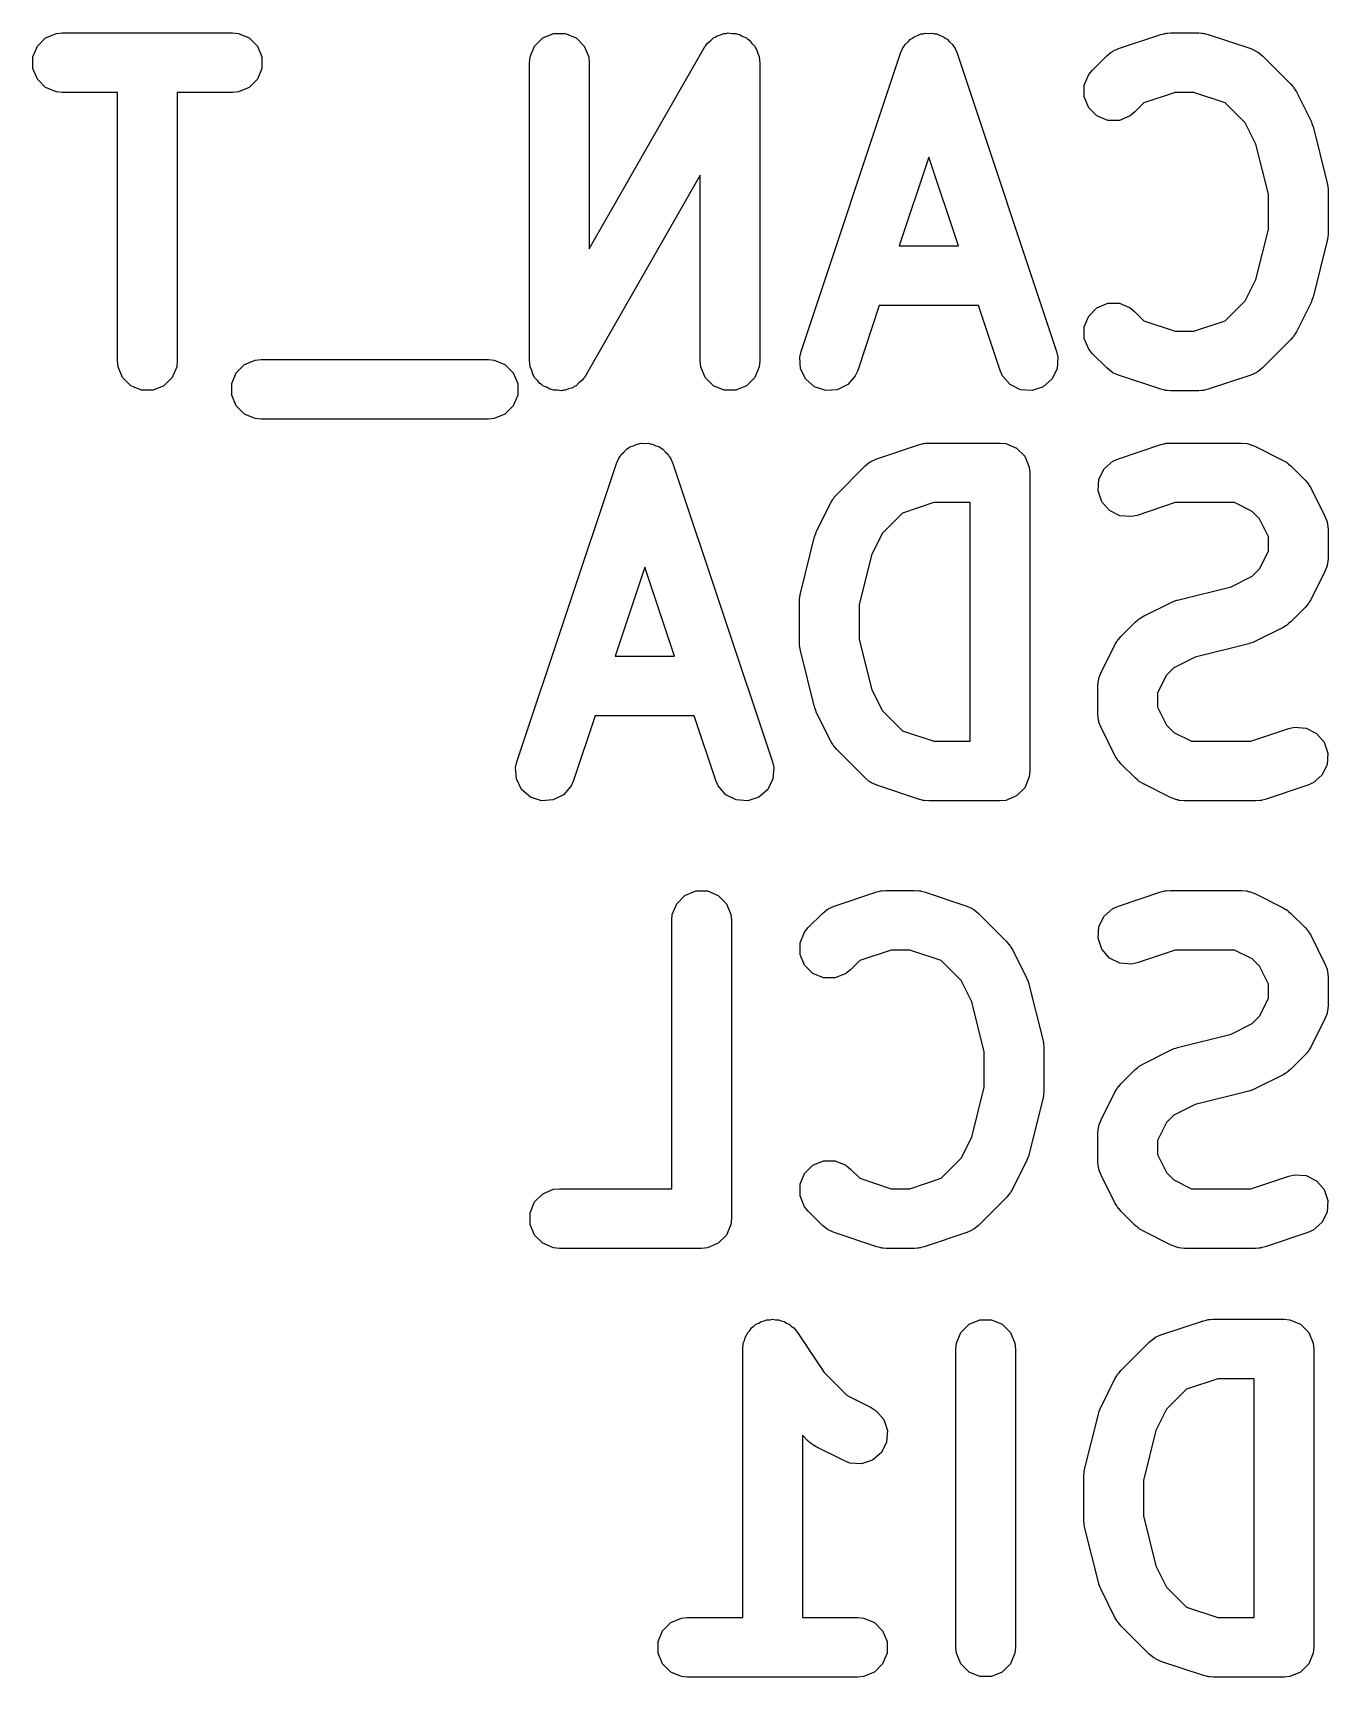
# Model space of a CAD drawing. Extents: x 89 to 178, y -115 to -57.
# Drawn here: x 155.847 to 159.32, y -93.492 to -89.082 of the extents above; entities that cross this region are included whole.
import ezdxf

# ---------------------------------------------------------------- set-up
doc = ezdxf.new("R2010")
doc.units = 0
doc.layers.add('BLACK', color=7, linetype='CONTINUOUS')

msp = doc.modelspace()

# ---------------------------------------------------------------- linework, layer by layer
at = {"layer": 'BLACK', "linetype": 'CONTINUOUS'}
for p, q in [((155.910081, -89.083312), (155.925688, -89.081775)), ((155.925688, -89.081775), (156.382831, -89.081775)), ((156.382831, -89.081775), (156.398438, -89.083312)), ((157.705655, -89.083312), (157.710576, -89.08197)), ((157.710576, -89.08197), (157.721131, -89.083312)), ((158.889218, -89.082552), (158.897116, -89.081775)), ((158.897116, -89.081775), (158.973307, -89.081775)), ((158.973307, -89.081775), (158.981204, -89.082552)), ((155.847225, -89.146168), (155.85917, -89.117329)), ((155.85917, -89.117329), (155.881242, -89.095257)), ((155.881242, -89.095257), (155.910081, -89.083312)), ((156.398438, -89.083312), (156.427277, -89.095257)), ((156.427277, -89.095257), (156.449349, -89.117329)), ((156.449349, -89.117329), (156.461294, -89.146168)), ((157.180558, -89.146168), (157.192503, -89.117329)), ((157.192503, -89.117329), (157.214575, -89.095257)), ((157.214575, -89.095257), (157.243414, -89.083312)), ((157.243414, -89.083312), (157.274628, -89.083312)), ((157.274628, -89.083312), (157.303467, -89.095257)), ((157.303467, -89.095257), (157.325539, -89.117329)), ((157.325539, -89.117329), (157.337484, -89.146168)), ((157.339021, -89.66053), (157.646705, -89.122084)), ((157.646705, -89.122084), (157.649037, -89.118797)), ((157.649037, -89.118797), (157.649646, -89.117329)), ((157.649646, -89.117329), (157.651141, -89.115833)), ((157.651141, -89.115833), (157.655782, -89.109296)), ((157.655782, -89.109296), (157.664191, -89.102783)), ((157.664191, -89.102783), (157.671718, -89.095257)), ((157.671718, -89.095257), (157.67643, -89.093305)), ((157.67643, -89.093305), (157.680462, -89.090183)), ((157.680462, -89.090183), (157.690727, -89.087383)), ((157.690727, -89.087383), (157.700557, -89.083312)), ((157.700557, -89.083312), (157.705655, -89.083312)), ((157.721131, -89.083312), (157.731771, -89.083312)), ((157.731771, -89.083312), (157.736483, -89.085263)), ((157.736483, -89.085263), (157.741542, -89.085907)), ((157.741542, -89.085907), (157.750778, -89.091184)), ((157.750778, -89.091184), (157.76061, -89.095257)), ((157.76061, -89.095257), (157.764216, -89.098863)), ((157.764216, -89.098863), (157.768643, -89.101393)), ((157.768643, -89.101393), (157.775155, -89.109802)), ((157.775155, -89.109802), (157.782682, -89.117329)), ((157.782682, -89.117329), (157.784633, -89.122041)), ((157.784633, -89.122041), (157.787756, -89.126073)), ((157.787756, -89.126073), (157.790555, -89.136338)), ((158.173602, -89.136477), (158.179996, -89.122157)), ((158.179996, -89.122157), (158.183739, -89.11784)), ((158.183739, -89.11784), (158.186297, -89.112726)), ((158.186297, -89.112726), (158.193875, -89.106153)), ((158.193875, -89.106153), (158.200448, -89.098575)), ((158.200448, -89.098575), (158.205562, -89.096017)), ((158.205562, -89.096017), (158.209879, -89.092274)), ((158.209879, -89.092274), (158.21939, -89.089103)), ((158.21939, -89.089103), (158.228367, -89.084615)), ((158.228367, -89.084615), (158.23407, -89.084209)), ((158.23407, -89.084209), (158.239491, -89.082403)), ((158.239491, -89.082403), (158.249497, -89.083113)), ((158.249497, -89.083113), (158.259503, -89.082403)), ((158.259503, -89.082403), (158.264923, -89.084209)), ((158.264923, -89.084209), (158.270627, -89.084615)), ((158.270627, -89.084615), (158.279603, -89.089103)), ((158.279603, -89.089103), (158.289115, -89.092274)), ((158.289115, -89.092274), (158.293432, -89.096018)), ((158.293432, -89.096018), (158.298546, -89.098575)), ((158.298546, -89.098575), (158.305116, -89.10615)), ((158.305116, -89.10615), (158.312697, -89.112725)), ((158.312697, -89.112725), (158.315255, -89.117841)), ((158.315255, -89.117841), (158.318998, -89.122157)), ((158.318998, -89.122157), (158.325392, -89.136477)), ((158.743213, -89.130369), (158.757533, -89.123975)), ((158.757533, -89.123975), (158.871818, -89.08588)), ((158.871818, -89.08588), (158.879557, -89.08412)), ((158.879557, -89.08412), (158.881509, -89.083312)), ((158.881509, -89.083312), (158.884337, -89.083033)), ((158.884337, -89.083033), (158.88711, -89.082403)), ((158.88711, -89.082403), (158.889218, -89.082552)), ((158.981204, -89.082552), (158.983313, -89.082403)), ((158.983313, -89.082403), (158.986085, -89.083033)), ((158.986085, -89.083033), (158.988914, -89.083312)), ((158.988914, -89.083312), (158.990865, -89.08412)), ((158.990865, -89.08412), (158.998605, -89.08588)), ((158.998605, -89.08588), (159.112891, -89.123975)), ((159.112891, -89.123975), (159.127211, -89.130369)), ((155.847225, -89.177382), (155.847225, -89.146168)), ((156.461294, -89.146168), (156.461294, -89.177382)), ((157.179021, -89.161775), (157.180558, -89.146168)), ((157.179021, -89.961775), (157.179021, -89.161775)), ((157.337484, -89.146168), (157.339021, -89.161775)), ((157.339021, -89.161775), (157.339021, -89.66053)), ((157.790555, -89.136338), (157.794627, -89.146168)), ((157.794627, -89.146168), (157.795412, -89.154147)), ((157.795412, -89.154147), (157.795969, -89.156187)), ((157.795969, -89.156187), (157.795768, -89.157761)), ((157.795768, -89.157761), (157.796164, -89.161775)), ((157.796164, -89.161775), (157.796164, -89.961775)), ((157.906936, -89.936477), (158.173602, -89.136477)), ((158.325392, -89.136477), (158.592059, -89.936477)), ((158.688167, -89.181396), (158.726263, -89.143301)), ((158.726263, -89.143301), (158.738386, -89.133352)), ((158.738386, -89.133352), (158.741041, -89.132251)), ((158.741041, -89.132251), (158.743213, -89.130369)), ((159.127211, -89.130369), (159.129381, -89.132251)), ((159.129381, -89.132251), (159.132039, -89.133352)), ((159.132039, -89.133352), (159.144162, -89.143301)), ((159.144162, -89.143301), (159.220352, -89.219492)), ((155.85917, -89.206221), (155.847225, -89.177382)), ((155.881242, -89.228293), (155.85917, -89.206221)), ((156.449349, -89.206221), (156.427277, -89.228293)), ((156.461294, -89.177382), (156.449349, -89.206221)), ((158.666272, -89.222357), (158.678218, -89.193518)), ((158.678218, -89.193518), (158.688167, -89.181396)), ((155.910081, -89.240238), (155.881242, -89.228293)), ((155.925688, -89.241775), (155.910081, -89.240238)), ((156.07426, -89.241775), (155.925688, -89.241775)), ((156.07426, -89.961775), (156.07426, -89.241775)), ((156.382831, -89.241775), (156.23426, -89.241775)), ((156.23426, -89.241775), (156.23426, -89.961775)), ((156.398438, -89.240238), (156.382831, -89.241775)), ((156.427277, -89.228293), (156.398438, -89.240238)), ((158.666271, -89.253571), (158.666272, -89.222357)), ((158.678217, -89.28241), (158.666271, -89.253571)), ((158.910099, -89.241775), (158.826044, -89.269793)), ((158.960324, -89.241775), (158.910099, -89.241775)), ((159.044377, -89.269792), (158.960324, -89.241775)), ((159.220352, -89.219492), (159.225387, -89.225626)), ((159.225387, -89.225626), (159.226983, -89.227011)), ((159.226983, -89.227011), (159.228496, -89.229414)), ((159.228496, -89.229414), (159.230301, -89.231614)), ((159.230301, -89.231614), (159.23111, -89.233568)), ((159.23111, -89.233568), (159.235337, -89.240283)), ((159.235337, -89.240283), (159.273432, -89.316474)), ((158.700288, -89.304482), (158.678217, -89.28241)), ((158.801303, -89.294534), (158.78918, -89.304483)), ((158.826044, -89.269793), (158.801303, -89.294534)), ((159.098034, -89.323449), (159.044377, -89.269792)), ((158.729127, -89.316428), (158.700288, -89.304482)), ((158.760341, -89.316429), (158.729127, -89.316428)), ((158.78918, -89.304483), (158.760341, -89.316429)), ((159.126397, -89.380173), (159.098034, -89.323449)), ((159.273432, -89.316474), (159.273868, -89.317615)), ((159.273868, -89.317615), (159.274213, -89.31808)), ((159.274213, -89.31808), (159.276552, -89.324628)), ((159.276552, -89.324628), (159.279037, -89.331121)), ((159.279037, -89.331121), (159.279077, -89.331697)), ((159.279077, -89.331697), (159.279489, -89.332848)), ((159.279489, -89.332848), (159.317585, -89.485229)), ((159.159974, -89.514479), (159.126397, -89.380173)), ((158.249497, -89.414758), (158.170016, -89.653203)), ((158.328979, -89.653203), (158.249497, -89.414758)), ((157.636164, -89.463019), (157.32848, -90.001466)), ((157.636164, -89.961775), (157.636164, -89.463019)), ((159.159974, -89.60907), (159.159974, -89.514479)), ((159.317585, -89.485229), (159.317985, -89.487934)), ((159.317985, -89.487934), (159.318437, -89.489025)), ((159.318437, -89.489025), (159.319015, -89.494898)), ((159.319015, -89.494898), (159.31988, -89.500743)), ((159.31988, -89.500743), (159.319706, -89.501911)), ((159.319706, -89.501911), (159.319974, -89.504632)), ((159.319974, -89.504632), (159.319974, -89.618918)), ((159.126397, -89.743375), (159.159974, -89.60907)), ((158.170016, -89.653203), (158.328979, -89.653203)), ((159.317585, -89.638321), (159.279489, -89.790702)), ((159.317985, -89.635615), (159.317585, -89.638321)), ((159.318437, -89.634525), (159.317985, -89.635615)), ((159.319015, -89.628651), (159.318437, -89.634525)), ((159.31988, -89.622807), (159.319015, -89.628651)), ((159.319974, -89.618918), (159.319706, -89.621638)), ((159.319706, -89.621638), (159.31988, -89.622807)), ((159.098034, -89.8001), (159.126397, -89.743375)), ((158.116683, -89.813203), (158.058726, -89.987073)), ((158.382312, -89.813203), (158.116683, -89.813203)), ((158.440269, -89.987073), (158.382312, -89.813203)), ((158.678217, -89.841138), (158.700289, -89.819066)), ((158.700289, -89.819066), (158.729128, -89.807121)), ((158.729128, -89.807121), (158.760342, -89.807121)), ((158.760342, -89.807121), (158.789181, -89.819066)), ((158.789181, -89.819066), (158.801304, -89.829015)), ((158.801304, -89.829015), (158.826045, -89.853757)), ((159.044378, -89.853757), (159.098034, -89.8001)), ((159.273432, -89.807076), (159.235337, -89.883266)), ((159.273868, -89.805934), (159.273432, -89.807076)), ((159.274213, -89.80547), (159.273868, -89.805934)), ((159.276552, -89.798921), (159.274213, -89.80547)), ((159.279037, -89.792429), (159.276552, -89.798921)), ((159.279077, -89.791852), (159.279037, -89.792429)), ((159.279489, -89.790702), (159.279077, -89.791852)), ((158.666272, -89.869977), (158.678217, -89.841138)), ((158.666272, -89.901191), (158.666272, -89.869977)), ((158.826045, -89.853757), (158.910099, -89.881775)), ((158.960324, -89.881775), (159.044378, -89.853757)), ((158.678217, -89.93003), (158.666272, -89.901191)), ((158.910099, -89.881775), (158.960324, -89.881775)), ((159.220352, -89.904057), (159.144162, -89.980248)), ((159.225385, -89.897923), (159.220352, -89.904057)), ((159.226983, -89.896538), (159.225385, -89.897923)), ((159.228498, -89.89413), (159.226983, -89.896538)), ((159.230301, -89.891934), (159.228498, -89.89413)), ((159.231109, -89.889982), (159.230301, -89.891934)), ((159.235337, -89.883266), (159.231109, -89.889982)), ((156.075797, -89.977382), (156.07426, -89.961775)), ((156.23426, -89.961775), (156.232723, -89.977382)), ((156.414576, -89.971447), (156.443415, -89.959502)), ((156.443415, -89.959502), (156.459022, -89.957965)), ((156.459022, -89.957965), (157.068546, -89.957965)), ((157.068546, -89.957965), (157.084153, -89.959502)), ((157.084153, -89.959502), (157.112992, -89.971447)), ((157.179416, -89.965788), (157.179021, -89.961775)), ((157.637701, -89.977382), (157.636164, -89.961775)), ((157.796164, -89.961775), (157.794627, -89.977382)), ((157.903459, -89.951769), (157.906936, -89.936477)), ((157.905671, -89.982905), (157.903459, -89.951769)), ((158.592059, -89.936477), (158.595536, -89.951769)), ((158.595536, -89.951769), (158.593324, -89.982905)), ((158.688166, -89.942153), (158.678217, -89.93003)), ((158.726263, -89.980249), (158.688166, -89.942153)), ((156.087742, -90.006221), (156.075797, -89.977382)), ((156.109814, -90.028293), (156.087742, -90.006221)), ((156.220778, -90.006221), (156.198706, -90.028293)), ((156.232723, -89.977382), (156.220778, -90.006221)), ((156.380559, -90.022358), (156.392504, -89.993519)), ((156.392504, -89.993519), (156.414576, -89.971447)), ((157.112992, -89.971447), (157.135064, -89.993519)), ((157.135064, -89.993519), (157.147009, -90.022358)), ((157.179216, -89.967363), (157.179416, -89.965788)), ((157.179772, -89.969402), (157.179216, -89.967363)), ((157.180558, -89.977382), (157.179772, -89.969402)), ((157.184629, -89.987211), (157.180558, -89.977382)), ((157.187429, -89.997477), (157.184629, -89.987211)), ((157.190551, -90.001508), (157.187429, -89.997477)), ((157.192503, -90.006221), (157.190551, -90.001508)), ((157.200029, -90.013747), (157.192503, -90.006221)), ((157.324043, -90.007716), (157.319403, -90.014254)), ((157.325539, -90.006221), (157.324043, -90.007716)), ((157.326147, -90.004752), (157.325539, -90.006221)), ((157.32848, -90.001466), (157.326147, -90.004752)), ((157.649646, -90.006221), (157.637701, -89.977382)), ((157.671718, -90.028293), (157.649646, -90.006221)), ((157.782682, -90.006221), (157.76061, -90.028293)), ((157.794627, -89.977382), (157.782682, -90.006221)), ((157.919631, -90.010825), (157.905671, -89.982905)), ((158.052332, -90.001393), (158.031881, -90.024975)), ((158.058726, -89.987073), (158.052332, -90.001393)), ((158.446663, -90.001393), (158.440269, -89.987073)), ((158.467115, -90.024975), (158.446663, -90.001393)), ((158.593324, -89.982905), (158.579364, -90.010824)), ((158.738385, -89.990198), (158.726263, -89.980249)), ((158.741042, -89.991298), (158.738385, -89.990198)), ((158.743213, -89.993181), (158.741042, -89.991298)), ((158.757533, -89.999575), (158.743213, -89.993181)), ((158.871818, -90.03767), (158.757533, -89.999575)), ((159.112891, -89.999575), (158.998605, -90.03767)), ((159.127211, -89.993181), (159.112891, -89.999575)), ((159.129383, -89.991297), (159.127211, -89.993181)), ((159.132039, -89.990197), (159.129383, -89.991297)), ((159.144162, -89.980248), (159.132039, -89.990197)), ((156.138653, -90.040238), (156.109814, -90.028293)), ((156.169867, -90.040238), (156.138653, -90.040238)), ((156.198706, -90.028293), (156.169867, -90.040238)), ((156.380559, -90.053572), (156.380559, -90.022358)), ((157.147009, -90.022358), (157.147009, -90.053572)), ((157.206542, -90.022157), (157.200029, -90.013747)), ((157.210968, -90.024686), (157.206542, -90.022157)), ((157.214575, -90.028293), (157.210968, -90.024686)), ((157.224406, -90.032365), (157.214575, -90.028293)), ((157.233643, -90.037643), (157.224406, -90.032365)), ((157.238701, -90.038286), (157.233643, -90.037643)), ((157.243414, -90.040238), (157.238701, -90.038286)), ((157.254054, -90.040238), (157.243414, -90.040238)), ((157.264609, -90.04158), (157.254054, -90.040238)), ((157.26953, -90.040238), (157.264609, -90.04158)), ((157.274628, -90.040238), (157.26953, -90.040238)), ((157.284457, -90.036166), (157.274628, -90.040238)), ((157.294723, -90.033367), (157.284457, -90.036166)), ((157.298754, -90.030244), (157.294723, -90.033367)), ((157.303467, -90.028293), (157.298754, -90.030244)), ((157.310993, -90.020766), (157.303467, -90.028293)), ((157.319403, -90.014254), (157.310993, -90.020766)), ((157.700557, -90.040238), (157.671718, -90.028293)), ((157.731771, -90.040238), (157.700557, -90.040238)), ((157.76061, -90.028293), (157.731771, -90.040238)), ((157.943213, -90.031276), (157.919631, -90.010825)), ((157.972825, -90.041147), (157.943213, -90.031276)), ((158.003961, -90.038935), (157.972825, -90.041147)), ((158.031881, -90.024975), (158.003961, -90.038935)), ((158.495034, -90.038934), (158.467115, -90.024975)), ((158.52617, -90.041147), (158.495034, -90.038934)), ((158.555782, -90.031276), (158.52617, -90.041147)), ((158.579364, -90.010824), (158.555782, -90.031276)), ((158.879557, -90.039429), (158.871818, -90.03767)), ((158.881509, -90.040238), (158.879557, -90.039429)), ((158.884337, -90.040516), (158.881509, -90.040238)), ((158.88711, -90.041147), (158.884337, -90.040516)), ((158.889218, -90.040997), (158.88711, -90.041147)), ((158.897116, -90.041775), (158.889218, -90.040997)), ((158.973307, -90.041775), (158.897116, -90.041775)), ((158.981204, -90.040997), (158.973307, -90.041775)), ((158.983313, -90.041147), (158.981204, -90.040997)), ((158.986085, -90.040516), (158.983313, -90.041147)), ((158.988914, -90.040238), (158.986085, -90.040516)), ((158.990865, -90.039429), (158.988914, -90.040238)), ((158.998605, -90.03767), (158.990865, -90.039429)), ((156.392504, -90.082411), (156.380559, -90.053572)), ((156.414576, -90.104483), (156.392504, -90.082411)), ((157.135064, -90.082411), (157.112992, -90.104483)), ((157.147009, -90.053572), (157.135064, -90.082411)), ((156.443415, -90.116428), (156.414576, -90.104483)), ((156.459022, -90.117965), (156.443415, -90.116428)), ((157.068546, -90.117965), (156.459022, -90.117965)), ((157.084153, -90.116428), (157.068546, -90.117965)), ((157.112992, -90.104483), (157.084153, -90.116428)), ((157.466462, -90.184615), (157.472165, -90.184209)), ((157.472165, -90.184209), (157.477586, -90.182403)), ((157.477586, -90.182403), (157.487592, -90.183113)), ((157.487592, -90.183113), (157.497598, -90.182403)), ((157.497598, -90.182403), (157.503018, -90.184209)), ((157.503018, -90.184209), (157.508722, -90.184615)), ((158.224199, -90.18588), (158.231938, -90.18412)), ((158.231938, -90.18412), (158.23389, -90.183312)), ((158.23389, -90.183312), (158.236718, -90.183033)), ((158.236718, -90.183033), (158.239491, -90.182403)), ((158.239491, -90.182403), (158.241599, -90.182552)), ((158.241599, -90.182552), (158.249497, -90.181775)), ((158.249497, -90.181775), (158.439973, -90.181775)), ((158.439973, -90.181775), (158.45558, -90.183312)), ((158.45558, -90.183312), (158.484419, -90.195257)), ((158.871818, -90.18588), (158.879557, -90.18412)), ((158.879557, -90.18412), (158.881509, -90.183312)), ((158.881509, -90.183312), (158.884337, -90.183033)), ((158.884337, -90.183033), (158.88711, -90.182403)), ((158.88711, -90.182403), (158.889218, -90.182552)), ((158.889218, -90.182552), (158.897116, -90.181775)), ((158.897116, -90.181775), (159.087593, -90.181775)), ((159.087593, -90.181775), (159.1032, -90.183312)), ((159.1032, -90.183312), (159.105856, -90.184412)), ((159.105856, -90.184412), (159.108723, -90.184616)), ((157.411697, -90.236477), (157.418091, -90.222157)), ((157.418091, -90.222157), (157.421834, -90.21784)), ((157.421834, -90.21784), (157.424392, -90.212726)), ((157.424392, -90.212726), (157.43197, -90.206153)), ((157.43197, -90.206153), (157.438543, -90.198575)), ((157.438543, -90.198575), (157.443657, -90.196017)), ((157.443657, -90.196017), (157.447974, -90.192274)), ((157.447974, -90.192274), (157.457485, -90.189103)), ((157.457485, -90.189103), (157.466462, -90.184615)), ((157.508722, -90.184615), (157.517698, -90.189103)), ((157.517698, -90.189103), (157.52721, -90.192274)), ((157.52721, -90.192274), (157.531527, -90.196018)), ((157.531527, -90.196018), (157.536641, -90.198575)), ((157.536641, -90.198575), (157.543211, -90.20615)), ((157.543211, -90.20615), (157.550792, -90.212725)), ((157.550792, -90.212725), (157.55335, -90.217841)), ((157.55335, -90.217841), (157.557093, -90.222157)), ((157.557093, -90.222157), (157.563487, -90.236477)), ((158.095593, -90.230369), (158.109913, -90.223975)), ((158.109913, -90.223975), (158.224199, -90.18588)), ((158.484419, -90.195257), (158.506491, -90.217329)), ((158.506491, -90.217329), (158.518436, -90.246168)), ((158.743213, -90.230369), (158.757533, -90.223975)), ((158.757533, -90.223975), (158.871818, -90.18588)), ((159.108723, -90.184616), (159.12337, -90.190221)), ((159.12337, -90.190221), (159.19956, -90.228316)), ((159.19956, -90.228316), (159.206274, -90.232542)), ((157.145031, -91.036477), (157.411697, -90.236477)), ((157.563487, -90.236477), (157.830154, -91.036477)), ((158.002452, -90.319491), (158.078643, -90.243301)), ((158.078643, -90.243301), (158.090765, -90.233352)), ((158.090765, -90.233352), (158.093422, -90.232251)), ((158.093422, -90.232251), (158.095593, -90.230369)), ((158.518436, -90.246168), (158.519973, -90.261775)), ((158.519973, -90.261775), (158.519973, -91.061775)), ((158.705671, -90.27874), (158.719631, -90.250821)), ((158.719631, -90.250821), (158.743213, -90.230369)), ((159.206274, -90.232542), (159.208229, -90.233352)), ((159.208229, -90.233352), (159.210428, -90.235157)), ((159.210428, -90.235157), (159.212832, -90.23667)), ((159.212832, -90.23667), (159.214214, -90.238264)), ((159.214214, -90.238264), (159.220352, -90.243301)), ((159.220352, -90.243301), (159.258446, -90.281396)), ((158.703459, -90.309876), (158.705671, -90.27874)), ((158.71333, -90.339488), (158.703459, -90.309876)), ((159.258446, -90.281396), (159.26348, -90.28753)), ((159.26348, -90.28753), (159.265078, -90.288916)), ((159.265078, -90.288916), (159.266593, -90.291324)), ((159.266593, -90.291324), (159.268395, -90.293519)), ((159.268395, -90.293519), (159.269202, -90.295469)), ((159.269202, -90.295469), (159.273432, -90.302188)), ((159.273432, -90.302188), (159.311528, -90.378378)), ((157.949372, -90.416474), (157.987467, -90.340283)), ((157.987467, -90.340283), (157.991693, -90.333568)), ((157.991693, -90.333568), (157.992503, -90.331614)), ((157.992503, -90.331614), (157.994308, -90.329414)), ((157.994308, -90.329414), (157.995821, -90.327011)), ((157.995821, -90.327011), (157.997415, -90.325628)), ((157.997415, -90.325628), (158.002452, -90.319491)), ((158.26248, -90.341775), (158.178425, -90.369792)), ((158.359973, -90.341775), (158.26248, -90.341775)), ((158.359973, -90.981775), (158.359973, -90.341775)), ((158.733782, -90.36307), (158.71333, -90.339488)), ((158.910099, -90.341775), (158.808129, -90.375765)), ((159.068708, -90.341775), (158.910099, -90.341775)), ((159.116392, -90.365617), (159.068708, -90.341775)), ((158.178425, -90.369792), (158.124768, -90.42345)), ((158.761701, -90.37703), (158.733782, -90.36307)), ((158.792837, -90.379242), (158.761701, -90.37703)), ((158.808129, -90.375765), (158.792837, -90.379242)), ((159.13613, -90.385354), (159.116392, -90.365617)), ((159.159974, -90.433041), (159.13613, -90.385354)), ((159.311528, -90.378378), (159.317133, -90.393025)), ((159.317133, -90.393025), (159.317336, -90.395892)), ((159.317336, -90.395892), (159.318437, -90.398549)), ((159.318437, -90.398549), (159.319974, -90.414156)), ((157.905219, -90.585229), (157.943315, -90.432848)), ((157.943315, -90.432848), (157.943726, -90.431697)), ((157.943726, -90.431697), (157.943767, -90.431121)), ((157.943767, -90.431121), (157.946251, -90.424628)), ((157.946251, -90.424628), (157.948591, -90.41808)), ((157.948591, -90.41808), (157.948935, -90.417615)), ((157.948935, -90.417615), (157.949372, -90.416474)), ((158.124768, -90.42345), (158.096406, -90.480173)), ((159.159974, -90.47146), (159.159974, -90.433041)), ((159.319974, -90.414156), (159.319974, -90.490346)), ((158.096406, -90.480173), (158.06283, -90.614479)), ((159.13613, -90.519147), (159.159974, -90.47146)), ((159.319974, -90.490346), (159.318437, -90.505953)), ((157.487592, -90.514758), (157.408111, -90.753203)), ((157.567074, -90.753203), (157.487592, -90.514758)), ((159.116392, -90.538884), (159.13613, -90.519147)), ((159.311528, -90.526124), (159.273432, -90.602314)), ((159.317133, -90.511477), (159.311528, -90.526124)), ((159.317336, -90.508609), (159.317133, -90.511477)), ((159.318437, -90.505953), (159.317336, -90.508609)), ((158.915809, -90.603211), (159.059672, -90.567244)), ((159.059672, -90.567244), (159.116392, -90.538884)), ((157.90283, -90.604632), (157.903097, -90.601911)), ((157.90283, -90.718918), (157.90283, -90.604632)), ((157.902924, -90.600743), (157.903788, -90.594898)), ((157.903097, -90.601911), (157.902924, -90.600743)), ((157.903788, -90.594898), (157.904367, -90.589025)), ((157.904367, -90.589025), (157.904818, -90.587934)), ((157.904818, -90.587934), (157.905219, -90.585229)), ((158.06283, -90.614479), (158.06283, -90.70907)), ((158.823244, -90.647364), (158.899434, -90.609268)), ((158.899434, -90.609268), (158.900577, -90.60883)), ((158.900577, -90.60883), (158.901041, -90.608487)), ((158.901041, -90.608487), (158.907574, -90.606152)), ((158.907574, -90.606152), (158.914081, -90.603663)), ((158.914081, -90.603663), (158.914658, -90.603621)), ((158.914658, -90.603621), (158.915809, -90.603211)), ((159.258446, -90.623106), (159.220352, -90.661201)), ((159.26348, -90.616971), (159.258446, -90.623106)), ((159.265078, -90.615586), (159.26348, -90.616971)), ((159.266593, -90.613177), (159.265078, -90.615586)), ((159.268395, -90.610983), (159.266593, -90.613177)), ((159.269202, -90.609032), (159.268395, -90.610983)), ((159.273432, -90.602314), (159.269202, -90.609032)), ((158.764357, -90.700444), (158.802452, -90.66235)), ((158.802452, -90.66235), (158.808586, -90.657315)), ((158.808586, -90.657315), (158.809972, -90.655718)), ((158.809972, -90.655718), (158.81238, -90.654202)), ((158.81238, -90.654202), (158.814575, -90.652401)), ((158.814575, -90.652401), (158.816525, -90.651593)), ((158.816525, -90.651593), (158.823244, -90.647364)), ((159.210428, -90.669344), (159.208229, -90.67115)), ((159.212832, -90.667832), (159.210428, -90.669344)), ((159.214214, -90.666237), (159.212832, -90.667832)), ((159.220352, -90.661201), (159.214214, -90.666237)), ((158.06283, -90.70907), (158.096406, -90.843375)), ((158.753598, -90.714521), (158.754408, -90.712567)), ((158.754408, -90.712567), (158.756213, -90.710367)), ((158.756213, -90.710367), (158.757726, -90.707964)), ((158.757726, -90.707964), (158.75932, -90.706581)), ((158.75932, -90.706581), (158.764357, -90.700444)), ((159.19956, -90.676186), (159.12337, -90.714281)), ((159.206274, -90.671959), (159.19956, -90.676186)), ((159.208229, -90.67115), (159.206274, -90.671959)), ((157.408111, -90.753203), (157.567074, -90.753203)), ((157.903097, -90.721638), (157.90283, -90.718918)), ((157.902924, -90.722807), (157.903097, -90.721638)), ((157.903788, -90.728651), (157.902924, -90.722807)), ((157.904367, -90.734525), (157.903788, -90.728651)), ((157.904818, -90.735615), (157.904367, -90.734525)), ((157.905219, -90.738321), (157.904818, -90.735615)), ((157.943315, -90.890702), (157.905219, -90.738321)), ((158.711277, -90.797426), (158.749372, -90.721236)), ((158.749372, -90.721236), (158.753598, -90.714521)), ((158.963135, -90.756302), (158.90641, -90.784665)), ((159.106996, -90.720338), (158.963135, -90.756302)), ((159.108146, -90.719926), (159.106996, -90.720338)), ((159.108723, -90.719886), (159.108146, -90.719926)), ((159.115215, -90.717401), (159.108723, -90.719886)), ((159.121764, -90.715062), (159.115215, -90.717401)), ((159.122228, -90.714717), (159.121764, -90.715062)), ((159.12337, -90.714281), (159.122228, -90.714717)), ((158.705672, -90.812073), (158.711277, -90.797426)), ((158.90641, -90.784665), (158.886673, -90.804403)), ((158.096406, -90.843375), (158.124769, -90.9001)), ((158.702831, -90.833203), (158.704368, -90.817596)), ((158.702831, -90.909394), (158.702831, -90.833203)), ((158.704368, -90.817596), (158.705468, -90.814939)), ((158.705468, -90.814939), (158.705672, -90.812073)), ((158.886673, -90.804403), (158.862831, -90.852088)), ((158.862831, -90.852088), (158.862831, -90.890509)), ((157.354778, -90.913203), (157.296821, -91.087073)), ((157.620407, -90.913203), (157.354778, -90.913203)), ((157.678364, -91.087073), (157.620407, -90.913203)), ((157.943726, -90.891852), (157.943315, -90.890702)), ((157.943767, -90.892429), (157.943726, -90.891852)), ((157.946251, -90.898921), (157.943767, -90.892429)), ((157.948591, -90.90547), (157.946251, -90.898921)), ((157.948935, -90.905934), (157.948591, -90.90547)), ((157.949372, -90.907076), (157.948935, -90.905934)), ((157.987467, -90.983266), (157.949372, -90.907076)), ((158.124769, -90.9001), (158.178425, -90.953757)), ((158.704368, -90.925001), (158.702831, -90.909394)), ((158.705468, -90.927657), (158.704368, -90.925001)), ((158.705672, -90.930524), (158.705468, -90.927657)), ((158.711277, -90.945171), (158.705672, -90.930524)), ((158.862831, -90.890509), (158.886674, -90.938195)), ((158.178425, -90.953757), (158.26248, -90.981775)), ((158.749372, -91.021361), (158.711277, -90.945171)), ((158.886674, -90.938195), (158.90641, -90.957932)), ((158.90641, -90.957932), (158.954097, -90.981775)), ((159.112705, -90.981775), (159.214676, -90.947785)), ((159.214676, -90.947785), (159.229968, -90.944308)), ((159.229968, -90.944308), (159.261105, -90.94652)), ((159.261105, -90.94652), (159.289024, -90.96048)), ((159.289024, -90.96048), (159.309475, -90.984062)), ((157.991694, -90.989982), (157.987467, -90.983266)), ((157.992503, -90.991934), (157.991694, -90.989982)), ((157.994305, -90.99413), (157.992503, -90.991934)), ((157.995821, -90.996538), (157.994305, -90.99413)), ((157.997418, -90.997923), (157.995821, -90.996538)), ((158.002452, -91.004057), (157.997418, -90.997923)), ((158.078642, -91.080248), (158.002452, -91.004057)), ((158.26248, -90.981775), (158.359973, -90.981775)), ((158.753599, -91.028077), (158.749372, -91.021361)), ((158.954097, -90.981775), (159.112705, -90.981775)), ((159.309475, -90.984062), (159.319346, -91.013674)), ((159.319346, -91.013674), (159.317134, -91.044811)), ((157.141554, -91.051769), (157.145031, -91.036477)), ((157.143766, -91.082905), (157.141554, -91.051769)), ((157.830154, -91.036477), (157.833631, -91.051769)), ((157.833631, -91.051769), (157.831419, -91.082905)), ((158.519973, -91.061775), (158.518436, -91.077382)), ((158.754408, -91.030029), (158.753599, -91.028077)), ((158.75621, -91.032225), (158.754408, -91.030029)), ((158.757726, -91.034633), (158.75621, -91.032225)), ((158.759323, -91.036018), (158.757726, -91.034633)), ((158.764357, -91.042152), (158.759323, -91.036018)), ((158.802452, -91.080248), (158.764357, -91.042152)), ((159.317134, -91.044811), (159.303174, -91.07273)), ((157.157726, -91.110825), (157.143766, -91.082905)), ((157.290427, -91.101393), (157.269976, -91.124975)), ((157.296821, -91.087073), (157.290427, -91.101393)), ((157.684758, -91.101393), (157.678364, -91.087073)), ((157.70521, -91.124975), (157.684758, -91.101393)), ((157.831419, -91.082905), (157.817459, -91.110824)), ((158.090765, -91.090197), (158.078642, -91.080248)), ((158.09342, -91.091297), (158.090765, -91.090197)), ((158.095593, -91.093181), (158.09342, -91.091297)), ((158.109913, -91.099575), (158.095593, -91.093181)), ((158.224199, -91.13767), (158.109913, -91.099575)), ((158.506491, -91.106221), (158.484419, -91.128293)), ((158.518436, -91.077382), (158.506491, -91.106221)), ((158.808587, -91.085283), (158.802452, -91.080248)), ((158.809972, -91.08688), (158.808587, -91.085283)), ((158.812376, -91.088393), (158.809972, -91.08688)), ((158.814574, -91.090197), (158.812376, -91.088393)), ((158.816526, -91.091005), (158.814574, -91.090197)), ((158.823244, -91.095234), (158.816526, -91.091005)), ((158.899435, -91.133329), (158.823244, -91.095234)), ((159.265272, -91.099575), (159.150986, -91.13767)), ((159.279592, -91.093181), (159.265272, -91.099575)), ((159.303174, -91.07273), (159.279592, -91.093181)), ((157.181308, -91.131276), (157.157726, -91.110825)), ((157.21092, -91.141147), (157.181308, -91.131276)), ((157.242056, -91.138935), (157.21092, -91.141147)), ((157.269976, -91.124975), (157.242056, -91.138935)), ((157.733129, -91.138934), (157.70521, -91.124975)), ((157.764265, -91.141147), (157.733129, -91.138934)), ((157.793877, -91.131276), (157.764265, -91.141147)), ((157.817459, -91.110824), (157.793877, -91.131276)), ((158.231938, -91.139429), (158.224199, -91.13767)), ((158.23389, -91.140238), (158.231938, -91.139429)), ((158.236718, -91.140516), (158.23389, -91.140238)), ((158.239491, -91.141147), (158.236718, -91.140516)), ((158.241599, -91.140997), (158.239491, -91.141147)), ((158.249497, -91.141775), (158.241599, -91.140997)), ((158.439973, -91.141775), (158.249497, -91.141775)), ((158.45558, -91.140238), (158.439973, -91.141775)), ((158.484419, -91.128293), (158.45558, -91.140238)), ((158.914082, -91.138934), (158.899435, -91.133329)), ((158.916948, -91.139137), (158.914082, -91.138934)), ((158.919605, -91.140238), (158.916948, -91.139137)), ((158.935212, -91.141775), (158.919605, -91.140238)), ((159.125688, -91.141775), (158.935212, -91.141775)), ((159.133585, -91.140997), (159.125688, -91.141775)), ((159.135694, -91.141147), (159.133585, -91.140997)), ((159.138466, -91.140516), (159.135694, -91.141147)), ((159.141295, -91.140238), (159.138466, -91.140516)), ((159.143246, -91.139429), (159.141295, -91.140238)), ((159.150986, -91.13767), (159.143246, -91.139429)), ((157.56151, -91.446168), (157.573455, -91.417329)), ((157.573455, -91.417329), (157.595527, -91.395257)), ((157.595527, -91.395257), (157.624366, -91.383312)), ((157.624366, -91.383312), (157.65558, -91.383312)), ((157.65558, -91.383312), (157.684419, -91.395257)), ((157.684419, -91.395257), (157.706491, -91.417329)), ((157.706491, -91.417329), (157.718436, -91.446168)), ((157.995628, -91.423975), (158.109913, -91.38588)), ((158.109913, -91.38588), (158.117652, -91.38412)), ((158.117652, -91.38412), (158.119604, -91.383312)), ((158.119604, -91.383312), (158.122432, -91.383033)), ((158.122432, -91.383033), (158.125205, -91.382403)), ((158.125205, -91.382403), (158.127313, -91.382552)), ((158.127313, -91.382552), (158.135211, -91.381775)), ((158.135211, -91.381775), (158.211402, -91.381775)), ((158.211402, -91.381775), (158.219299, -91.382552)), ((158.219299, -91.382552), (158.221408, -91.382403)), ((158.221408, -91.382403), (158.22418, -91.383033)), ((158.22418, -91.383033), (158.227009, -91.383312)), ((158.227009, -91.383312), (158.22896, -91.38412)), ((158.22896, -91.38412), (158.2367, -91.38588)), ((158.2367, -91.38588), (158.350986, -91.423975)), ((158.757533, -91.423975), (158.871818, -91.38588)), ((158.871818, -91.38588), (158.879557, -91.38412)), ((158.879557, -91.38412), (158.881509, -91.383312)), ((158.881509, -91.383312), (158.884337, -91.383033)), ((158.884337, -91.383033), (158.88711, -91.382403)), ((158.88711, -91.382403), (158.889218, -91.382552)), ((158.889218, -91.382552), (158.897116, -91.381775)), ((158.897116, -91.381775), (159.087593, -91.381775)), ((159.087593, -91.381775), (159.1032, -91.383312)), ((159.1032, -91.383312), (159.105856, -91.384412)), ((159.105856, -91.384412), (159.108723, -91.384616)), ((159.108723, -91.384616), (159.12337, -91.390221)), ((159.12337, -91.390221), (159.19956, -91.428316)), ((157.559973, -91.461775), (157.56151, -91.446168)), ((157.559973, -92.181775), (157.559973, -91.461775)), ((157.718436, -91.446168), (157.719973, -91.461775)), ((157.719973, -91.461775), (157.719973, -92.261775)), ((157.926262, -91.481396), (157.964358, -91.443301)), ((157.964358, -91.443301), (157.976481, -91.433352)), ((157.976481, -91.433352), (157.979136, -91.432251)), ((157.979136, -91.432251), (157.981308, -91.430369)), ((157.981308, -91.430369), (157.995628, -91.423975)), ((158.350986, -91.423975), (158.365306, -91.430369)), ((158.365306, -91.430369), (158.367476, -91.432251)), ((158.367476, -91.432251), (158.370134, -91.433352)), ((158.370134, -91.433352), (158.382257, -91.443301)), ((158.382257, -91.443301), (158.458447, -91.519492)), ((158.705671, -91.47874), (158.719631, -91.450821)), ((158.719631, -91.450821), (158.743213, -91.430369)), ((158.743213, -91.430369), (158.757533, -91.423975)), ((159.19956, -91.428316), (159.206274, -91.432542)), ((159.206274, -91.432542), (159.208229, -91.433352)), ((159.208229, -91.433352), (159.210428, -91.435157)), ((159.210428, -91.435157), (159.212832, -91.43667)), ((159.212832, -91.43667), (159.214214, -91.438264)), ((159.214214, -91.438264), (159.220352, -91.443301)), ((159.220352, -91.443301), (159.258446, -91.481396)), ((157.904367, -91.522357), (157.916313, -91.493518)), ((157.916313, -91.493518), (157.926262, -91.481396)), ((158.703459, -91.509876), (158.705671, -91.47874)), ((159.258446, -91.481396), (159.26348, -91.48753)), ((159.26348, -91.48753), (159.265078, -91.488916)), ((159.265078, -91.488916), (159.266593, -91.491324)), ((159.266593, -91.491324), (159.268395, -91.493519)), ((159.268395, -91.493519), (159.269202, -91.495469)), ((159.269202, -91.495469), (159.273432, -91.502188)), ((159.273432, -91.502188), (159.311528, -91.578378)), ((157.904366, -91.553571), (157.904367, -91.522357)), ((158.148194, -91.541775), (158.064139, -91.569793)), ((158.198419, -91.541775), (158.148194, -91.541775)), ((158.282472, -91.569792), (158.198419, -91.541775)), ((158.458447, -91.519492), (158.463482, -91.525626)), ((158.463482, -91.525626), (158.465078, -91.527011)), ((158.465078, -91.527011), (158.466591, -91.529414)), ((158.466591, -91.529414), (158.468396, -91.531614)), ((158.468396, -91.531614), (158.469205, -91.533568)), ((158.469205, -91.533568), (158.473432, -91.540283)), ((158.473432, -91.540283), (158.511527, -91.616474)), ((158.71333, -91.539488), (158.703459, -91.509876)), ((158.733782, -91.56307), (158.71333, -91.539488)), ((158.910099, -91.541775), (158.808129, -91.575765)), ((159.068708, -91.541775), (158.910099, -91.541775)), ((159.116392, -91.565617), (159.068708, -91.541775)), ((157.916312, -91.58241), (157.904366, -91.553571)), ((157.938383, -91.604482), (157.916312, -91.58241)), ((158.039398, -91.594534), (158.027275, -91.604483)), ((158.064139, -91.569793), (158.039398, -91.594534)), ((158.336129, -91.623449), (158.282472, -91.569792)), ((158.761701, -91.57703), (158.733782, -91.56307)), ((158.792837, -91.579242), (158.761701, -91.57703)), ((158.808129, -91.575765), (158.792837, -91.579242)), ((159.13613, -91.585354), (159.116392, -91.565617)), ((159.159974, -91.633041), (159.13613, -91.585354)), ((159.311528, -91.578378), (159.317133, -91.593025)), ((159.317133, -91.593025), (159.317336, -91.595892)), ((157.967222, -91.616428), (157.938383, -91.604482)), ((157.998436, -91.616429), (157.967222, -91.616428)), ((158.027275, -91.604483), (157.998436, -91.616429)), ((158.364492, -91.680173), (158.336129, -91.623449)), ((158.511527, -91.616474), (158.511963, -91.617615)), ((158.511963, -91.617615), (158.512308, -91.61808)), ((158.512308, -91.61808), (158.514647, -91.624628)), ((158.514647, -91.624628), (158.517132, -91.631121)), ((158.517132, -91.631121), (158.517172, -91.631697)), ((158.517172, -91.631697), (158.517584, -91.632848)), ((158.517584, -91.632848), (158.55568, -91.785229)), ((159.159974, -91.67146), (159.159974, -91.633041)), ((159.317336, -91.595892), (159.318437, -91.598549)), ((159.318437, -91.598549), (159.319974, -91.614156)), ((159.319974, -91.614156), (159.319974, -91.690346)), ((158.398069, -91.814479), (158.364492, -91.680173)), ((159.13613, -91.719147), (159.159974, -91.67146)), ((159.116392, -91.738884), (159.13613, -91.719147)), ((159.311528, -91.726124), (159.273432, -91.802314)), ((159.317133, -91.711477), (159.311528, -91.726124)), ((159.317336, -91.708609), (159.317133, -91.711477)), ((159.318437, -91.705953), (159.317336, -91.708609)), ((159.319974, -91.690346), (159.318437, -91.705953)), ((158.915809, -91.803211), (159.059672, -91.767244)), ((159.059672, -91.767244), (159.116392, -91.738884)), ((158.398069, -91.90907), (158.398069, -91.814479)), ((158.55568, -91.785229), (158.55608, -91.787934)), ((158.55608, -91.787934), (158.556532, -91.789025)), ((158.556532, -91.789025), (158.55711, -91.794898)), ((158.55711, -91.794898), (158.557975, -91.800743)), ((158.557975, -91.800743), (158.557801, -91.801911)), ((158.557801, -91.801911), (158.558069, -91.804632)), ((158.558069, -91.804632), (158.558069, -91.918918)), ((158.823244, -91.847364), (158.899434, -91.809268)), ((158.899434, -91.809268), (158.900577, -91.80883)), ((158.900577, -91.80883), (158.901041, -91.808487)), ((158.901041, -91.808487), (158.907574, -91.806152)), ((158.907574, -91.806152), (158.914081, -91.803663)), ((158.914081, -91.803663), (158.914658, -91.803621)), ((158.914658, -91.803621), (158.915809, -91.803211)), ((159.265078, -91.815586), (159.26348, -91.816971)), ((159.266593, -91.813177), (159.265078, -91.815586)), ((159.268395, -91.810983), (159.266593, -91.813177)), ((159.269202, -91.809032), (159.268395, -91.810983)), ((159.273432, -91.802314), (159.269202, -91.809032)), ((158.802452, -91.86235), (158.808586, -91.857315)), ((158.808586, -91.857315), (158.809972, -91.855718)), ((158.809972, -91.855718), (158.81238, -91.854202)), ((158.81238, -91.854202), (158.814575, -91.852401)), ((158.814575, -91.852401), (158.816525, -91.851593)), ((158.816525, -91.851593), (158.823244, -91.847364)), ((159.258446, -91.823106), (159.220352, -91.861201)), ((159.26348, -91.816971), (159.258446, -91.823106)), ((158.75932, -91.906581), (158.764357, -91.900444)), ((158.764357, -91.900444), (158.802452, -91.86235)), ((159.19956, -91.876186), (159.12337, -91.914281)), ((159.206274, -91.871959), (159.19956, -91.876186)), ((159.208229, -91.87115), (159.206274, -91.871959)), ((159.210428, -91.869344), (159.208229, -91.87115)), ((159.212832, -91.867832), (159.210428, -91.869344)), ((159.214214, -91.866237), (159.212832, -91.867832)), ((159.220352, -91.861201), (159.214214, -91.866237)), ((158.364492, -92.043375), (158.398069, -91.90907)), ((158.55568, -91.938321), (158.517584, -92.090702)), ((158.55608, -91.935615), (158.55568, -91.938321)), ((158.556532, -91.934525), (158.55608, -91.935615)), ((158.55711, -91.928651), (158.556532, -91.934525)), ((158.557975, -91.922807), (158.55711, -91.928651)), ((158.558069, -91.918918), (158.557801, -91.921638)), ((158.557801, -91.921638), (158.557975, -91.922807)), ((158.711277, -91.997426), (158.749372, -91.921236)), ((158.749372, -91.921236), (158.753598, -91.914521)), ((158.753598, -91.914521), (158.754408, -91.912567)), ((158.754408, -91.912567), (158.756213, -91.910367)), ((158.756213, -91.910367), (158.757726, -91.907964)), ((158.757726, -91.907964), (158.75932, -91.906581)), ((159.106996, -91.920338), (158.963135, -91.956302)), ((159.108146, -91.919926), (159.106996, -91.920338)), ((159.108723, -91.919886), (159.108146, -91.919926)), ((159.115215, -91.917401), (159.108723, -91.919886)), ((159.121764, -91.915062), (159.115215, -91.917401)), ((159.122228, -91.914717), (159.121764, -91.915062)), ((159.12337, -91.914281), (159.122228, -91.914717)), ((158.90641, -91.984665), (158.886673, -92.004403)), ((158.963135, -91.956302), (158.90641, -91.984665)), ((158.702831, -92.033203), (158.704368, -92.017596)), ((158.702831, -92.109394), (158.702831, -92.033203)), ((158.704368, -92.017596), (158.705468, -92.014939)), ((158.705468, -92.014939), (158.705672, -92.012073)), ((158.705672, -92.012073), (158.711277, -91.997426)), ((158.886673, -92.004403), (158.862831, -92.052088)), ((158.336129, -92.1001), (158.364492, -92.043375)), ((158.862831, -92.052088), (158.862831, -92.090509)), ((157.916312, -92.141138), (157.938384, -92.119066)), ((157.938384, -92.119066), (157.967223, -92.107121)), ((157.967223, -92.107121), (157.998437, -92.107121)), ((157.998437, -92.107121), (158.027276, -92.119066)), ((158.027276, -92.119066), (158.039399, -92.129015)), ((158.282473, -92.153757), (158.336129, -92.1001)), ((158.511527, -92.107076), (158.473432, -92.183266)), ((158.511963, -92.105934), (158.511527, -92.107076)), ((158.512308, -92.10547), (158.511963, -92.105934)), ((158.514647, -92.098921), (158.512308, -92.10547)), ((158.517132, -92.092429), (158.514647, -92.098921)), ((158.517172, -92.091852), (158.517132, -92.092429)), ((158.517584, -92.090702), (158.517172, -92.091852)), ((158.704368, -92.125001), (158.702831, -92.109394)), ((158.862831, -92.090509), (158.886674, -92.138195)), ((157.904367, -92.169977), (157.916312, -92.141138)), ((158.039399, -92.129015), (158.06414, -92.153757)), ((158.06414, -92.153757), (158.148194, -92.181775)), ((158.198419, -92.181775), (158.282473, -92.153757)), ((158.705468, -92.127657), (158.704368, -92.125001)), ((158.705672, -92.130524), (158.705468, -92.127657)), ((158.711277, -92.145171), (158.705672, -92.130524)), ((158.749372, -92.221361), (158.711277, -92.145171)), ((158.886674, -92.138195), (158.90641, -92.157932)), ((158.90641, -92.157932), (158.954097, -92.181775)), ((159.112705, -92.181775), (159.214676, -92.147785)), ((159.214676, -92.147785), (159.229968, -92.144308)), ((159.229968, -92.144308), (159.261105, -92.14652)), ((159.261105, -92.14652), (159.289024, -92.16048)), ((159.289024, -92.16048), (159.309475, -92.184062)), ((157.192503, -92.217329), (157.214575, -92.195257)), ((157.214575, -92.195257), (157.243414, -92.183312)), ((157.243414, -92.183312), (157.259021, -92.181775)), ((157.259021, -92.181775), (157.559973, -92.181775)), ((157.904367, -92.201191), (157.904367, -92.169977)), ((157.916312, -92.23003), (157.904367, -92.201191)), ((158.148194, -92.181775), (158.198419, -92.181775)), ((158.458447, -92.204057), (158.382257, -92.280248)), ((158.46348, -92.197923), (158.458447, -92.204057)), ((158.465078, -92.196538), (158.46348, -92.197923)), ((158.466593, -92.19413), (158.465078, -92.196538)), ((158.468396, -92.191934), (158.466593, -92.19413)), ((158.469204, -92.189982), (158.468396, -92.191934)), ((158.473432, -92.183266), (158.469204, -92.189982)), ((158.954097, -92.181775), (159.112705, -92.181775)), ((159.309475, -92.184062), (159.319346, -92.213674)), ((157.180558, -92.246168), (157.192503, -92.217329)), ((157.180558, -92.277382), (157.180558, -92.246168)), ((157.926261, -92.242153), (157.916312, -92.23003)), ((157.964358, -92.280249), (157.926261, -92.242153)), ((158.753599, -92.228077), (158.749372, -92.221361)), ((158.754408, -92.230029), (158.753599, -92.228077)), ((158.75621, -92.232225), (158.754408, -92.230029)), ((158.757726, -92.234633), (158.75621, -92.232225)), ((158.759323, -92.236018), (158.757726, -92.234633)), ((158.764357, -92.242152), (158.759323, -92.236018)), ((158.802452, -92.280248), (158.764357, -92.242152)), ((159.317134, -92.244811), (159.303174, -92.27273)), ((159.319346, -92.213674), (159.317134, -92.244811)), ((157.192503, -92.306221), (157.180558, -92.277382)), ((157.718436, -92.277382), (157.706491, -92.306221)), ((157.719973, -92.261775), (157.718436, -92.277382)), ((157.97648, -92.290198), (157.964358, -92.280249)), ((157.979137, -92.291298), (157.97648, -92.290198)), ((157.981308, -92.293181), (157.979137, -92.291298)), ((157.995628, -92.299575), (157.981308, -92.293181)), ((158.109913, -92.33767), (157.995628, -92.299575)), ((158.350986, -92.299575), (158.2367, -92.33767)), ((158.365306, -92.293181), (158.350986, -92.299575)), ((158.367478, -92.291297), (158.365306, -92.293181)), ((158.370134, -92.290197), (158.367478, -92.291297)), ((158.382257, -92.280248), (158.370134, -92.290197)), ((158.808587, -92.285283), (158.802452, -92.280248)), ((158.809972, -92.28688), (158.808587, -92.285283)), ((158.812376, -92.288393), (158.809972, -92.28688)), ((158.814574, -92.290197), (158.812376, -92.288393)), ((158.816526, -92.291005), (158.814574, -92.290197)), ((158.823244, -92.295234), (158.816526, -92.291005)), ((158.899435, -92.333329), (158.823244, -92.295234)), ((159.265272, -92.299575), (159.150986, -92.33767)), ((159.279592, -92.293181), (159.265272, -92.299575)), ((159.303174, -92.27273), (159.279592, -92.293181)), ((157.214575, -92.328293), (157.192503, -92.306221)), ((157.243414, -92.340238), (157.214575, -92.328293)), ((157.259021, -92.341775), (157.243414, -92.340238)), ((157.639973, -92.341775), (157.259021, -92.341775)), ((157.65558, -92.340238), (157.639973, -92.341775)), ((157.684419, -92.328293), (157.65558, -92.340238)), ((157.706491, -92.306221), (157.684419, -92.328293)), ((158.117652, -92.339429), (158.109913, -92.33767)), ((158.119604, -92.340238), (158.117652, -92.339429)), ((158.122432, -92.340516), (158.119604, -92.340238)), ((158.125205, -92.341147), (158.122432, -92.340516)), ((158.127313, -92.340997), (158.125205, -92.341147)), ((158.135211, -92.341775), (158.127313, -92.340997)), ((158.211402, -92.341775), (158.135211, -92.341775)), ((158.219299, -92.340997), (158.211402, -92.341775)), ((158.221408, -92.341147), (158.219299, -92.340997)), ((158.22418, -92.340516), (158.221408, -92.341147)), ((158.227009, -92.340238), (158.22418, -92.340516)), ((158.22896, -92.339429), (158.227009, -92.340238)), ((158.2367, -92.33767), (158.22896, -92.339429)), ((158.914082, -92.338934), (158.899435, -92.333329)), ((158.916948, -92.339137), (158.914082, -92.338934)), ((158.919605, -92.340238), (158.916948, -92.339137)), ((158.935212, -92.341775), (158.919605, -92.340238)), ((159.125688, -92.341775), (158.935212, -92.341775)), ((159.133585, -92.340997), (159.125688, -92.341775)), ((159.135694, -92.341147), (159.133585, -92.340997)), ((159.138466, -92.340516), (159.135694, -92.341147)), ((159.141295, -92.340238), (159.138466, -92.340516)), ((159.143246, -92.339429), (159.141295, -92.340238)), ((159.150986, -92.33767), (159.143246, -92.339429)), ((157.763932, -92.567329), (157.769532, -92.561728)), ((157.769532, -92.561728), (157.77394, -92.555147)), ((157.77394, -92.555147), (157.780461, -92.550799)), ((157.780461, -92.550799), (157.786004, -92.545257)), ((157.786004, -92.545257), (157.793322, -92.542225)), ((157.793322, -92.542225), (157.799912, -92.537833)), ((157.799912, -92.537833), (157.807601, -92.536311)), ((157.807601, -92.536311), (157.814843, -92.533312)), ((157.814843, -92.533312), (157.82276, -92.533312)), ((157.82276, -92.533312), (157.830533, -92.531774)), ((157.830533, -92.531774), (157.838223, -92.533312)), ((157.838223, -92.533312), (157.846057, -92.533312)), ((157.846057, -92.533312), (157.853372, -92.536342)), ((157.853372, -92.536342), (157.861142, -92.537896)), ((157.861142, -92.537896), (157.867655, -92.542258)), ((157.867655, -92.542258), (157.874896, -92.545257)), ((157.874896, -92.545257), (157.880496, -92.550857)), ((157.880496, -92.550857), (157.887078, -92.555265)), ((157.887078, -92.555265), (157.896905, -92.567266)), ((158.33536, -92.567329), (158.357432, -92.545257)), ((158.357432, -92.545257), (158.386271, -92.533312)), ((158.386271, -92.533312), (158.417485, -92.533312)), ((158.417485, -92.533312), (158.446324, -92.545257)), ((158.446324, -92.545257), (158.468396, -92.567329)), ((158.871818, -92.573975), (158.986104, -92.53588)), ((158.986104, -92.53588), (158.993843, -92.53412)), ((158.993843, -92.53412), (158.995795, -92.533312)), ((158.995795, -92.533312), (158.998623, -92.533033)), ((158.998623, -92.533033), (159.001396, -92.532403)), ((159.001396, -92.532403), (159.003504, -92.532552)), ((159.003504, -92.532552), (159.011402, -92.531775)), ((159.011402, -92.531775), (159.201878, -92.531775)), ((159.201878, -92.531775), (159.217485, -92.533312)), ((159.217485, -92.533312), (159.246324, -92.545257)), ((159.246324, -92.545257), (159.268396, -92.567329)), ((157.750467, -92.611601), (157.751987, -92.596168)), ((157.751987, -92.596168), (157.755017, -92.588852)), ((157.755017, -92.588852), (157.756571, -92.581083)), ((157.756571, -92.581083), (157.760933, -92.574569)), ((157.760933, -92.574569), (157.763932, -92.567329)), ((157.896905, -92.567266), (157.896968, -92.567329)), ((157.896968, -92.567329), (157.896979, -92.567356)), ((157.896979, -92.567356), (157.897014, -92.567399)), ((157.897014, -92.567399), (157.96881, -92.675093)), ((158.321878, -92.611775), (158.323415, -92.596168)), ((158.323415, -92.596168), (158.33536, -92.567329)), ((158.468396, -92.567329), (158.480341, -92.596168)), ((158.480341, -92.596168), (158.481878, -92.611775)), ((158.764357, -92.669491), (158.840548, -92.593301)), ((158.840548, -92.593301), (158.85267, -92.583352)), ((158.85267, -92.583352), (158.855327, -92.582251)), ((158.855327, -92.582251), (158.857498, -92.580369)), ((158.857498, -92.580369), (158.871818, -92.573975)), ((159.268396, -92.567329), (159.280341, -92.596168)), ((159.280341, -92.596168), (159.281878, -92.611775)), ((157.750449, -92.611692), (157.750467, -92.611601)), ((157.750455, -92.611722), (157.750449, -92.611692)), ((157.75045, -92.611775), (157.750455, -92.611722)), ((157.75045, -93.331775), (157.75045, -92.611775)), ((158.321878, -93.411775), (158.321878, -92.611775)), ((158.481878, -92.611775), (158.481878, -93.411775)), ((159.281878, -92.611775), (159.281878, -93.411775)), ((157.96881, -92.675093), (158.03022, -92.736502)), ((158.711277, -92.766474), (158.749372, -92.690283)), ((158.749372, -92.690283), (158.753598, -92.683568)), ((158.753598, -92.683568), (158.754408, -92.681614)), ((158.754408, -92.681614), (158.756213, -92.679414)), ((158.756213, -92.679414), (158.757726, -92.677011)), ((158.757726, -92.677011), (158.75932, -92.675628)), ((158.75932, -92.675628), (158.764357, -92.669491)), ((159.024385, -92.691775), (158.94033, -92.719792)), ((159.121878, -92.691775), (159.024385, -92.691775)), ((159.121878, -93.331775), (159.121878, -92.691775)), ((158.03022, -92.736502), (158.094799, -92.768792)), ((158.94033, -92.719792), (158.886673, -92.77345)), ((158.094799, -92.768792), (158.108071, -92.777146)), ((158.108071, -92.777146), (158.128523, -92.800727)), ((158.667124, -92.935229), (158.70522, -92.782848)), ((158.70522, -92.782848), (158.705631, -92.781697)), ((158.705631, -92.781697), (158.705672, -92.781121)), ((158.705672, -92.781121), (158.708156, -92.774628)), ((158.708156, -92.774628), (158.710496, -92.76808)), ((158.710496, -92.76808), (158.71084, -92.767615)), ((158.71084, -92.767615), (158.711277, -92.766474)), ((158.886673, -92.77345), (158.858311, -92.830173)), ((158.128523, -92.800727), (158.138394, -92.83034)), ((158.138394, -92.83034), (158.136181, -92.861476)), ((158.858311, -92.830173), (158.824735, -92.964479)), ((157.926262, -92.858819), (157.91045, -92.843006)), ((157.91045, -92.843006), (157.91045, -93.331775)), ((157.932396, -92.863853), (157.926262, -92.858819)), ((157.933782, -92.865451), (157.932396, -92.863853)), ((157.93619, -92.866966), (157.933782, -92.865451)), ((157.938385, -92.868768), (157.93619, -92.866966)), ((157.940335, -92.869576), (157.938385, -92.868768)), ((157.947054, -92.873805), (157.940335, -92.869576)), ((158.023245, -92.9119), (157.947054, -92.873805)), ((158.136181, -92.861476), (158.122222, -92.889395)), ((158.037892, -92.917505), (158.023245, -92.9119)), ((158.069028, -92.919718), (158.037892, -92.917505)), ((158.098641, -92.909847), (158.069028, -92.919718)), ((158.122222, -92.889395), (158.098641, -92.909847)), ((158.664735, -92.954632), (158.665002, -92.951911)), ((158.664735, -93.068918), (158.664735, -92.954632)), ((158.664829, -92.950743), (158.665693, -92.944898)), ((158.665002, -92.951911), (158.664829, -92.950743)), ((158.665693, -92.944898), (158.666272, -92.939025)), ((158.666272, -92.939025), (158.666723, -92.937934)), ((158.666723, -92.937934), (158.667124, -92.935229)), ((158.824735, -92.964479), (158.824735, -93.05907)), ((158.665002, -93.071638), (158.664735, -93.068918)), ((158.664829, -93.072807), (158.665002, -93.071638)), ((158.665693, -93.078651), (158.664829, -93.072807)), ((158.666272, -93.084525), (158.665693, -93.078651)), ((158.666723, -93.085615), (158.666272, -93.084525)), ((158.667124, -93.088321), (158.666723, -93.085615)), ((158.70522, -93.240702), (158.667124, -93.088321)), ((158.824735, -93.05907), (158.858311, -93.193375)), ((158.858311, -93.193375), (158.886674, -93.2501)), ((158.705631, -93.241852), (158.70522, -93.240702)), ((158.705672, -93.242429), (158.705631, -93.241852)), ((158.708156, -93.248921), (158.705672, -93.242429)), ((158.710496, -93.25547), (158.708156, -93.248921)), ((158.71084, -93.255934), (158.710496, -93.25547)), ((158.711277, -93.257076), (158.71084, -93.255934)), ((158.749372, -93.333266), (158.711277, -93.257076)), ((158.886674, -93.2501), (158.94033, -93.303757)), ((158.94033, -93.303757), (159.024385, -93.331775)), ((157.535361, -93.367329), (157.557433, -93.345257)), ((157.557433, -93.345257), (157.586272, -93.333312)), ((157.586272, -93.333312), (157.601879, -93.331775)), ((157.601879, -93.331775), (157.75045, -93.331775)), ((157.91045, -93.331775), (158.059022, -93.331775)), ((158.059022, -93.331775), (158.074629, -93.333312)), ((158.074629, -93.333312), (158.103468, -93.345257)), ((158.103468, -93.345257), (158.12554, -93.367329)), ((158.753599, -93.339982), (158.749372, -93.333266)), ((158.754408, -93.341934), (158.753599, -93.339982)), ((158.75621, -93.34413), (158.754408, -93.341934)), ((158.757726, -93.346538), (158.75621, -93.34413)), ((158.759323, -93.347923), (158.757726, -93.346538)), ((158.764357, -93.354057), (158.759323, -93.347923)), ((158.840547, -93.430248), (158.764357, -93.354057)), ((159.024385, -93.331775), (159.121878, -93.331775)), ((157.523416, -93.396168), (157.535361, -93.367329)), ((157.523416, -93.427382), (157.523416, -93.396168)), ((158.12554, -93.367329), (158.137485, -93.396168)), ((158.137485, -93.396168), (158.137485, -93.427382)), ((157.535361, -93.456221), (157.523416, -93.427382)), ((158.137485, -93.427382), (158.12554, -93.456221)), ((158.323415, -93.427382), (158.321878, -93.411775)), ((158.33536, -93.456221), (158.323415, -93.427382)), ((158.480341, -93.427382), (158.468396, -93.456221)), ((158.481878, -93.411775), (158.480341, -93.427382)), ((158.85267, -93.440197), (158.840547, -93.430248)), ((158.855325, -93.441297), (158.85267, -93.440197)), ((158.857498, -93.443181), (158.855325, -93.441297)), ((158.871818, -93.449575), (158.857498, -93.443181)), ((159.280341, -93.427382), (159.268396, -93.456221)), ((159.281878, -93.411775), (159.280341, -93.427382)), ((157.557433, -93.478293), (157.535361, -93.456221)), ((157.586272, -93.490238), (157.557433, -93.478293)), ((157.601879, -93.491775), (157.586272, -93.490238)), ((158.059022, -93.491775), (157.601879, -93.491775)), ((158.074629, -93.490238), (158.059022, -93.491775)), ((158.103468, -93.478293), (158.074629, -93.490238)), ((158.12554, -93.456221), (158.103468, -93.478293)), ((158.357432, -93.478293), (158.33536, -93.456221)), ((158.386271, -93.490238), (158.357432, -93.478293)), ((158.417485, -93.490238), (158.386271, -93.490238)), ((158.446324, -93.478293), (158.417485, -93.490238)), ((158.468396, -93.456221), (158.446324, -93.478293)), ((158.986104, -93.48767), (158.871818, -93.449575)), ((158.993843, -93.489429), (158.986104, -93.48767)), ((158.995795, -93.490238), (158.993843, -93.489429)), ((158.998623, -93.490516), (158.995795, -93.490238)), ((159.001396, -93.491147), (158.998623, -93.490516)), ((159.003504, -93.490997), (159.001396, -93.491147)), ((159.011402, -93.491775), (159.003504, -93.490997)), ((159.201878, -93.491775), (159.011402, -93.491775)), ((159.217485, -93.490238), (159.201878, -93.491775)), ((159.246324, -93.478293), (159.217485, -93.490238)), ((159.268396, -93.456221), (159.246324, -93.478293))]:
    msp.add_line(p, q, dxfattribs=at)

doc.saveas('drawing.dxf')
